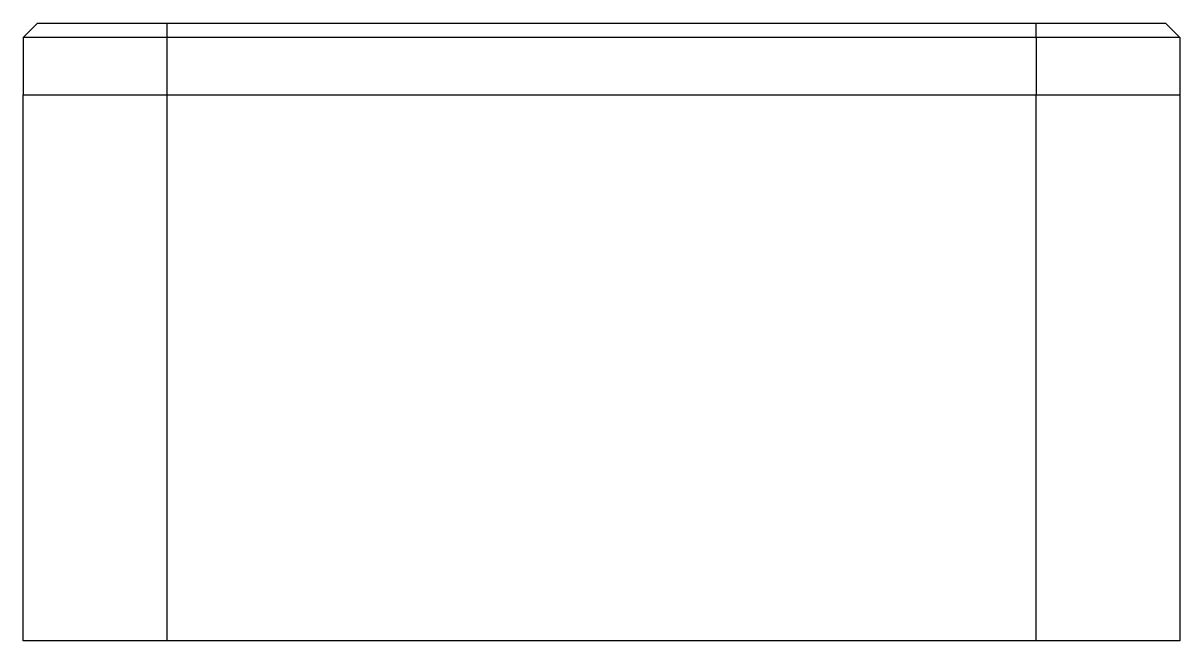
# Model space of a CAD drawing. Header units: millimetres. Extents: x 171.4 to 251.9, y 135.4 to 178.4.
import ezdxf

# ---------------------------------------------------------------- set-up
doc = ezdxf.new("R2010")
doc.units = ezdxf.units.MM

msp = doc.modelspace()

# ---------------------------------------------------------------- linework, layer by layer
at = {"color": 7, "linetype": 'Continuous', "lineweight": 25}
for p, q in [((172.422, 178.42), (171.422, 177.42)), ((172.422, 178.42), (181.422, 178.42)), ((181.422, 178.42), (241.922, 178.42)), ((181.422, 178.42), (181.422, 177.42)), ((241.922, 177.42), (241.922, 178.42)), ((241.922, 178.42), (250.922, 178.42)), ((251.922, 177.42), (250.922, 178.42)), ((171.422, 177.42), (171.422, 173.42)), ((181.422, 177.42), (171.422, 177.42)), ((241.922, 177.42), (181.422, 177.42)), ((181.422, 177.42), (181.422, 173.42)), ((241.922, 177.42), (241.922, 173.42)), ((251.922, 177.42), (241.922, 177.42)), ((251.922, 177.42), (251.922, 173.42)), ((171.422, 173.42), (181.422, 173.42)), ((171.422, 135.42), (171.422, 173.42)), ((181.422, 173.42), (241.922, 173.42)), ((181.422, 173.42), (181.422, 135.42)), ((241.922, 173.42), (251.922, 173.42)), ((241.922, 135.42), (241.922, 173.42)), ((251.922, 173.42), (251.922, 135.42)), ((181.422, 135.42), (171.422, 135.42)), ((241.922, 135.42), (181.422, 135.42)), ((251.922, 135.42), (241.922, 135.42))]:
    msp.add_line(p, q, dxfattribs=at)

doc.saveas('drawing.dxf')
